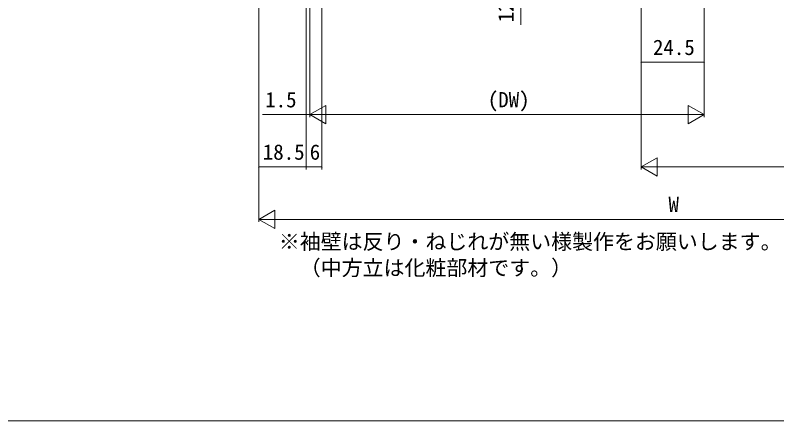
# Model space of a CAD drawing. Units: millimetres, scale not verified. Extents: x -1188 to -198, y -840 to 760.
# Drawn here: x -944.1 to -653.2, y -840 to -685.1 of the extents above; entities that cross this region are included whole.
import ezdxf
from ezdxf.enums import TextEntityAlignment as Align

# ---------------------------------------------------------------- set-up
doc = ezdxf.new("R2010")
doc.units = ezdxf.units.MM
doc.header["$LTSCALE"] = 4
doc.layers.add('0-1_USER1', color=4, linetype='Continuous')
doc.layers.add('0-2_YKK_ZWAK', color=7, linetype='Continuous', lineweight=9)
doc.layers.add('0-3_YKK_D', color=6, linetype='Continuous', lineweight=9)
doc.styles.add('ＭＳ ゴシック', font='')
doc.styles.get('ＭＳ ゴシック').set_extended_font_data('MS Gothic')

msp = doc.modelspace()

# ---------------------------------------------------------------- linework, layer by layer
at = {"layer": '0-2_YKK_ZWAK'}
msp.add_line((-198, -840), (-1188, -840), dxfattribs=at)
at = {"layer": '0-3_YKK_D'}
for p, q in [((-831.5, -602.787), (-831.5, -724.087)), ((-833, -610.087), (-833, -744.087)), ((-827, -625.087), (-827, -744.087)), ((-851, -627.087), (-851, -744.087)), ((-705, -658.587), (-705, -704.087)), ((-681, -659.087), (-681, -724.087)), ((-751, -670.087), (-751, -688.827)), ((-833, -673.087), (-833, -724.087)), ((-833, -673.087), (-833, -744.087)), ((-831.5, -686.087), (-831.5, -724.087)), ((-705, -686.087), (-705, -744.087)), ((-681, -686.087), (-681, -704.087)), ((-851, -687.087), (-851, -764.087)), ((-681, -703.087), (-705, -703.087)), ((-831.5, -723.087), (-825.438, -719.587)), ((-825.438, -726.587), (-825.438, -719.587)), ((-687.062, -719.587), (-687.062, -726.587)), ((-681, -723.087), (-687.062, -719.587)), ((-831.5, -723.087), (-819.376, -723.087)), ((-831.5, -723.087), (-825.438, -726.587)), ((-831.5, -723.087), (-829.8, -723.087)), ((-688, -723.087), (-824.5, -723.087)), ((-681, -723.087), (-693.124, -723.087)), ((-681, -723.087), (-687.062, -726.587)), ((-705, -743.087), (-698.938, -739.587)), ((-698.938, -746.587), (-698.938, -739.587)), ((-851, -743.087), (-833, -743.087)), ((-827, -743.087), (-833, -743.087)), ((-705, -743.087), (-692.876, -743.087)), ((-705, -743.087), (-698.938, -746.587)), ((-698, -743.087), (-561.5, -743.087)), ((-851, -763.087), (-844.938, -759.587)), ((-844.938, -766.587), (-844.938, -759.587)), ((-851, -763.087), (-838.876, -763.087)), ((-851, -763.087), (-844.938, -766.587)), ((-542, -763.087), (-844, -763.087))]:
    msp.add_line(p, q, dxfattribs=at)
msp.add_lwpolyline([(-831.5, -723.087), (-833, -723.087), (-849.6, -723.087)], dxfattribs=at)
for centre, start, end in [((-705, -703.087), 0, 180), ((-705, -703.087), 180, 0), ((-681, -703.087), 0, 180), ((-681, -703.087), 180, 0), ((-833, -723.087), 0, 180), ((-833, -723.087), 180, 0), ((-851, -743.087), 0, 180), ((-851, -743.087), 180, 0), ((-833, -743.087), 0, 180), ((-833, -743.087), 0, 180), ((-833, -743.087), 180, 0), ((-833, -743.087), 180, 0), ((-827, -743.087), 0, 180), ((-827, -743.087), 180, 0)]:
    msp.add_arc(centre, 0.106, start, end, dxfattribs=at)

# ---------------------------------------------------------------- texts
at = {"layer": '0-1_USER1', "style": 'ＭＳ ゴシック'}
for s, p in [('※袖壁は反り・ねじれが無い様製作をお願いします。', (-843.408, -776.275)), ('\u3000（中方立は化粧部材です。）', (-843.408, -786.275))]:
    msp.add_text(s, height=5.865, dxfattribs=at).set_placement(p, align=Align.BOTTOM_LEFT)
at = {"layer": '0-3_YKK_D', "color": 4, "style": 'ＭＳ ゴシック'}
msp.add_text('12.5', height=5.865, rotation=90, dxfattribs=at).set_placement((-752, -687.827), align=Align.BOTTOM_LEFT)
for s, p in [('24.5', (-700.52, -702.087)), ('1.5', (-848.6, -722.087)), ('(DW)', (-763.61, -722.087)), ('18.5', (-849.52, -742.087)), ('6', (-831.6, -742.087)), ('W', (-694.6, -762.087))]:
    msp.add_text(s, height=5.865, dxfattribs=at).set_placement(p, align=Align.BOTTOM_LEFT)

doc.saveas('drawing.dxf')
